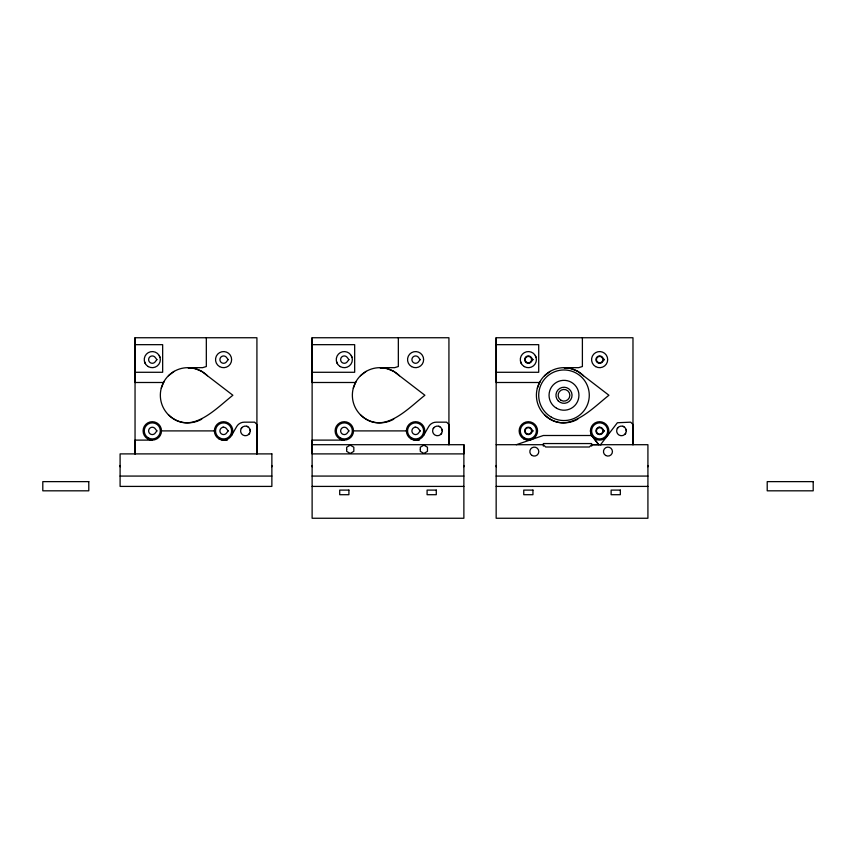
<?xml version="1.0" encoding="UTF-8"?>
<svg xmlns="http://www.w3.org/2000/svg" width="856" height="856" viewBox="0 0 856 856"><rect width="100%" height="100%" fill="white"/><g stroke="black" fill="none" stroke-linecap="round" stroke-linejoin="round"><path stroke-width="1.28" d="M120.097 466.766L120.097 465.504M231.537 435.501L236.705 426.534A8.742 8.742 0 0 1 244.27 422.169L254.617 422.169L256.918 424.469L256.918 453.894L256.918 337.745L135.045 337.745L135.045 453.894L135.045 440.112L152.293 440.112M271.866 466.766L271.866 465.504M312.119 466.766L312.119 465.504M423.56 435.501L428.717 426.534A8.742 8.742 0 0 1 436.293 422.169L446.629 422.169L448.929 424.469L448.929 444.703L448.929 337.745L312.119 337.745L312.119 453.894L463.877 453.894L463.877 444.703L312.119 444.703M463.877 466.766L463.877 465.504M496.159 466.766L496.159 465.504M496.159 444.703L543.346 444.703L545.647 447.003L589.356 447.003L591.657 444.703L647.917 444.703L647.917 518.255L496.159 518.255L496.159 337.745L632.98 337.745L632.98 444.703L632.98 424.469L630.679 422.169L617.379 422.746L600.548 444.703M647.917 466.766L647.917 465.504M161.281 388.121L164.031 381.466M353.293 388.121L356.053 381.466M537.343 388.121L540.093 381.466M241.232 428.492L242.002 427.486M248.829 434.313L249.599 433.318M433.254 428.492L434.024 427.486M440.851 434.313L441.621 433.318M617.294 428.492L618.064 427.486M624.891 434.313L625.661 433.318M168.418 375.752L174.132 371.365M168.418 414.775C190.728 436.464 215.552 408.836 232.875 395.258L201.727 371.365L195.072 368.604L187.935 367.663L202.658 367.663L206.328 366.518L206.328 337.745M360.44 375.752L366.154 371.365M360.44 414.775C382.75 436.464 407.563 408.836 424.886 395.258L393.749 371.365L387.094 368.604L379.946 367.663L394.67 367.663L398.34 366.518L398.34 337.745M544.48 375.752L550.194 371.365M544.48 414.775C566.79 436.464 591.614 408.836 608.926 395.258L577.789 371.365L571.134 368.604L563.986 367.663L578.71 367.663L582.39 366.518L582.39 337.745M516.339 444.703L543.346 435.501L591.667 435.501L598.718 444.692L601.361 444.692M221.201 439.791L225.952 439.781M413.213 439.791L417.974 439.781M222.624 427.347L223.577 427.219M414.636 427.347L415.588 427.219M598.676 427.347L599.628 427.219M591.657 444.703L598.718 444.692L591.667 435.501L590.426 430.9M135.045 344.668L162.661 344.668L162.661 372.285L135.045 372.285M312.119 344.668L354.673 344.668L354.673 372.285L312.119 372.285M496.159 344.668L538.713 344.668L538.713 372.285L496.159 372.285M163.614 382.493L135.045 382.493L135.045 337.745M355.625 382.493L312.119 382.493L312.119 337.745M539.665 382.493L496.159 382.493L496.159 337.745M161.495 430.9A9.213 9.213 0 0 0 147.681 422.928A9.213 9.213 0 0 0 147.681 438.871A9.213 9.213 0 0 0 161.495 430.9L214.364 430.9M353.517 430.9A9.213 9.213 0 0 0 339.704 422.928A9.213 9.213 0 0 0 339.704 438.871A9.213 9.213 0 0 0 353.517 430.9L406.386 430.9M223.577 440.112L227.386 440.112M344.305 440.112L312.119 440.112L312.119 518.255L463.877 518.255L463.877 444.703M415.588 440.112L419.397 440.112M120.097 476.075L271.866 476.075M312.119 476.075L463.877 476.075M496.159 476.075L647.917 476.075M312.119 486.411L463.877 486.411M496.159 486.411L647.917 486.411M622.729 426.235L623.896 426.716M438.679 426.235L439.845 426.716M246.667 426.235L247.833 426.716M535.321 355.593L536.124 357.541M520.576 361.703L521.379 363.64M351.281 355.593L352.084 357.541M336.536 361.703L337.339 363.64M159.259 355.593L160.061 357.541M144.514 361.703L145.317 363.64M626.143 429.648L626.303 430.9A4.826 4.826 0 0 1 619.059 435.083A4.826 4.826 0 0 1 619.059 426.716A4.826 4.826 0 0 1 626.303 430.9M442.103 429.648L442.263 430.9A4.826 4.826 0 0 1 435.019 435.083A4.826 4.826 0 0 1 435.019 426.716A4.826 4.826 0 0 1 442.263 430.9M250.08 429.648L250.252 430.9A4.826 4.826 0 0 1 243.008 435.083A4.826 4.826 0 0 1 243.008 426.716A4.826 4.826 0 0 1 250.252 430.9M591.657 446.137L591.657 443.558L543.346 443.558L543.346 446.137M577.789 419.162A27.595 27.595 0 0 1 541.388 411.083A27.595 27.595 0 0 1 546.256 374.125A27.595 27.595 0 0 1 583.503 375.752M393.749 419.162A27.595 27.595 0 0 1 357.348 411.083A27.595 27.595 0 0 1 362.216 374.125A27.595 27.595 0 0 1 399.463 375.752M201.727 419.162A27.595 27.595 0 0 1 165.326 411.083A27.595 27.595 0 0 1 170.194 374.125A27.595 27.595 0 0 1 207.441 375.752M346.68 449.293L346.659 451.369L350.243 453.434L353.828 451.369L353.828 447.228L350.243 445.163L346.659 447.228L346.68 449.293M420.317 449.293L420.296 451.369L423.88 453.434L427.465 451.369L427.465 447.228L423.88 445.163L420.296 447.228L420.317 449.293M156.883 359.616L155.471 361.457A3.681 3.681 0 0 1 149.928 362.441A3.681 3.681 0 0 1 149.928 356.802A3.681 3.681 0 0 1 155.471 357.776L156.883 359.616M156.883 430.9L155.471 432.74A3.681 3.681 0 0 1 149.928 433.725A3.681 3.681 0 0 1 149.928 428.086A3.681 3.681 0 0 1 155.471 429.059L156.883 430.9M228.167 359.616L226.754 361.457A3.681 3.681 0 0 1 221.212 362.441A3.681 3.681 0 0 1 221.212 356.802A3.681 3.681 0 0 1 226.754 357.776L228.167 359.616M228.167 430.9L226.754 432.74A3.681 3.681 0 0 1 221.212 433.725A3.681 3.681 0 0 1 221.212 428.086A3.681 3.681 0 0 1 226.754 429.059L228.167 430.9M348.906 359.616L347.493 361.457A3.681 3.681 0 0 1 341.94 362.441A3.681 3.681 0 0 1 341.94 356.802A3.681 3.681 0 0 1 347.493 357.776L348.906 359.616M348.906 430.9L347.493 432.74A3.681 3.681 0 0 1 341.94 433.725A3.681 3.681 0 0 1 341.94 428.086A3.681 3.681 0 0 1 347.493 429.059L348.906 430.9M420.189 359.616L418.777 361.457A3.681 3.681 0 0 1 413.223 362.441A3.681 3.681 0 0 1 413.223 356.802A3.681 3.681 0 0 1 418.777 357.776L420.189 359.616M420.189 430.9L418.777 432.74A3.681 3.681 0 0 1 413.223 433.725A3.681 3.681 0 0 1 413.223 428.086A3.681 3.681 0 0 1 418.777 429.059L420.189 430.9M532.946 359.616L531.533 361.457A3.681 3.681 0 0 1 525.98 362.441A3.681 3.681 0 0 1 525.98 356.802A3.681 3.681 0 0 1 531.533 357.776L532.946 359.616M532.946 430.9L531.533 432.74A3.681 3.681 0 0 1 525.98 433.725A3.681 3.681 0 0 1 525.98 428.086A3.681 3.681 0 0 1 531.533 429.059L532.946 430.9M604.229 359.616L602.817 361.457A3.681 3.681 0 0 1 597.263 362.441A3.681 3.681 0 0 1 597.263 356.802A3.681 3.681 0 0 1 602.817 357.776L604.229 359.616M604.229 430.9L602.817 432.74A3.681 3.681 0 0 1 597.263 433.725A3.681 3.681 0 0 1 597.263 428.086A3.681 3.681 0 0 1 602.817 429.059L604.229 430.9M271.866 453.894L120.097 453.894L120.097 486.411L271.866 486.411L271.866 453.894M88.789 481.628L42.8 481.628L42.8 490.82L88.789 490.82L88.789 481.628M813.2 481.628L767.211 481.628L767.211 490.82L813.2 490.82L813.2 481.628M348.906 490.103L339.704 490.103L339.704 494.704L348.906 494.704L348.906 490.103M436.282 490.103L427.091 490.103L427.091 494.704L436.282 494.704L436.282 490.103M532.946 490.103L523.754 490.103L523.754 494.704L532.946 494.704L532.946 490.103M620.332 490.103L611.13 490.103L611.13 494.704L620.332 494.704L620.332 490.103M556.518 408.216A14.948 14.948 0 0 0 578.934 395.279A14.948 14.948 0 0 0 556.518 382.332A14.948 14.948 0 0 0 556.518 408.216M561.055 400.351A5.864 5.864 0 0 0 569.85 395.279A5.864 5.864 0 0 0 561.055 390.197A5.864 5.864 0 0 0 561.055 400.351M558.305 400.961A8.046 8.046 0 0 0 571.765 397.355A8.046 8.046 0 0 0 561.91 387.5A8.046 8.046 0 0 0 558.305 400.961M598.023 433.692A3.221 3.221 0 0 0 602.849 430.9A3.221 3.221 0 0 0 598.023 428.118A3.221 3.221 0 0 0 598.023 433.692M526.74 362.409A3.221 3.221 0 0 0 531.565 359.616A3.221 3.221 0 0 0 526.74 356.834A3.221 3.221 0 0 0 526.74 362.409M526.74 433.692A3.221 3.221 0 0 0 531.565 430.9A3.221 3.221 0 0 0 526.74 428.118A3.221 3.221 0 0 0 526.74 433.692M551.35 417.161A25.295 25.295 0 0 0 589.281 395.258A25.295 25.295 0 0 0 551.35 373.355A25.295 25.295 0 0 0 551.35 417.161M598.023 362.409A3.221 3.221 0 0 0 602.849 359.616A3.221 3.221 0 0 0 598.023 356.834A3.221 3.221 0 0 0 598.023 362.409M523.744 438.871A9.213 9.213 0 0 0 537.557 430.9A9.213 9.213 0 0 0 523.744 422.928A9.213 9.213 0 0 0 523.744 438.871M524.321 437.876A8.046 8.046 0 0 0 536.402 430.9A8.046 8.046 0 0 0 524.321 423.934A8.046 8.046 0 0 0 524.321 437.876M595.027 438.871A9.213 9.213 0 0 0 608.841 430.9A9.213 9.213 0 0 0 595.027 422.928A9.213 9.213 0 0 0 595.027 438.871M595.605 437.876A8.046 8.046 0 0 0 607.685 430.9A8.046 8.046 0 0 0 595.605 423.934A8.046 8.046 0 0 0 595.605 437.876M595.605 366.593A8.046 8.046 0 0 0 607.685 359.616A8.046 8.046 0 0 0 595.605 352.651A8.046 8.046 0 0 0 595.605 366.593M524.321 366.593A8.046 8.046 0 0 0 536.402 359.616A8.046 8.046 0 0 0 524.321 352.651A8.046 8.046 0 0 0 524.321 366.593M605.706 455.478A4.483 4.483 0 0 0 612.436 451.594A4.483 4.483 0 0 0 605.706 447.709A4.483 4.483 0 0 0 605.706 455.478M532.079 455.478A4.483 4.483 0 0 0 538.798 451.594A4.483 4.483 0 0 0 532.079 447.709A4.483 4.483 0 0 0 532.079 455.478M340.281 437.876A8.046 8.046 0 0 0 352.351 430.9A8.046 8.046 0 0 0 340.281 423.934A8.046 8.046 0 0 0 340.281 437.876M410.987 438.871A9.213 9.213 0 0 0 424.801 430.9A9.213 9.213 0 0 0 410.987 422.928A9.213 9.213 0 0 0 410.987 438.871M411.565 437.876A8.046 8.046 0 0 0 423.634 430.9A8.046 8.046 0 0 0 411.565 423.934A8.046 8.046 0 0 0 411.565 437.876M411.565 366.593A8.046 8.046 0 0 0 423.634 359.616A8.046 8.046 0 0 0 411.565 352.651A8.046 8.046 0 0 0 411.565 366.593M340.281 366.593A8.046 8.046 0 0 0 352.351 359.616A8.046 8.046 0 0 0 340.281 352.651A8.046 8.046 0 0 0 340.281 366.593M148.27 437.876A8.046 8.046 0 0 0 160.34 430.9A8.046 8.046 0 0 0 148.27 423.934A8.046 8.046 0 0 0 148.27 437.876M218.965 438.871A9.213 9.213 0 0 0 232.779 430.9A9.213 9.213 0 0 0 218.965 422.928A9.213 9.213 0 0 0 218.965 438.871M219.553 437.876A8.046 8.046 0 0 0 231.623 430.9A8.046 8.046 0 0 0 219.553 423.934A8.046 8.046 0 0 0 219.553 437.876M219.553 366.593A8.046 8.046 0 0 0 231.623 359.616A8.046 8.046 0 0 0 219.553 352.651A8.046 8.046 0 0 0 219.553 366.593M148.27 366.593A8.046 8.046 0 0 0 160.34 359.616A8.046 8.046 0 0 0 148.27 352.651A8.046 8.046 0 0 0 148.27 366.593"/></g></svg>
